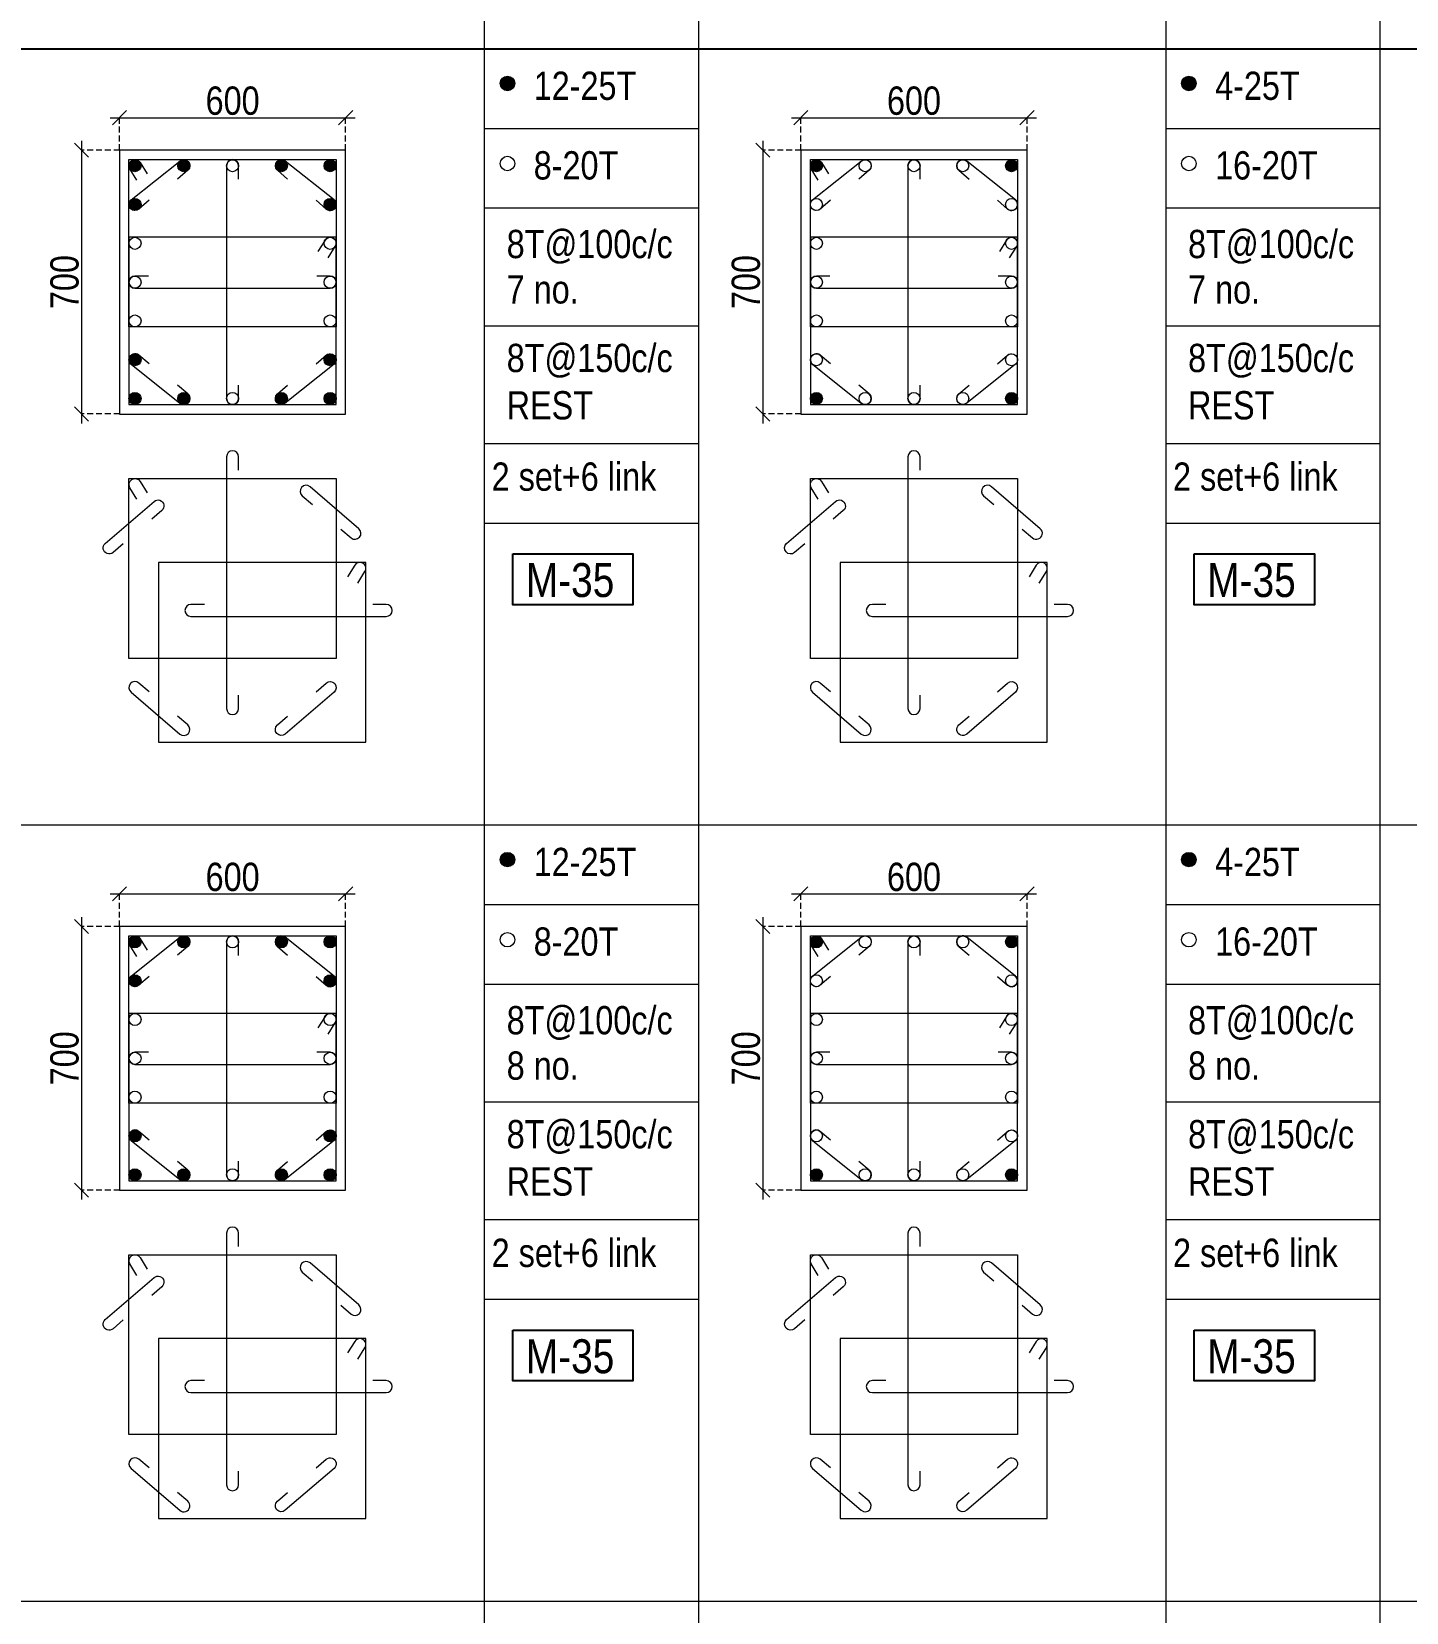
# Model space of a CAD drawing. Header units: millimetres. Extents: x 1112055 to 3390982, y -148532 to 766891.
# Drawn here: x 2165935 to 2180529, y 263511 to 280292 of the extents above; entities that cross this region are included whole.
import ezdxf
from ezdxf.enums import TextEntityAlignment as Align

# ---------------------------------------------------------------- set-up
doc = ezdxf.new("R2010")
doc.units = ezdxf.units.MM
doc.header["$PDMODE"] = 35
doc.header["$PDSIZE"] = -25
doc.linetypes.add('DASHED2', pattern=[0.375, 0.25, -0.125])
doc.linetypes.add('Hidden', pattern=[9.525, 6.35, -3.175])
for name, color, linetype, lineweight in [('B COL. SIZE DIM', 220, 'Continuous', 25), ('B COLSCH', 204, 'Continuous', 20), ('B COLUMN', 1, 'Hidden', 9), ('B STEEL', 34, 'Continuous', 15)]:
    doc.layers.add(name, color=color, linetype=linetype, lineweight=lineweight)
doc.layers.add('B TEXT', color=7, linetype='Continuous')
doc.styles.add('dim inside', font='romans.shx', dxfattribs={"width": 0.8, "height": 125})
doc.styles.add('SWINC', font='swissc.ttf')
doc.dimstyles.new('dim inside', dxfattribs={"dimtxt": 125, "dimasz": 100, "dimexe": 0, "dimexo": 0, "dimgap": 10, "dimtad": 0, "dimdec": 0, "dimzin": 0, "dimdsep": 46, "dimtxsty": 'dim inside', "dimblk": 'SMALL', "dimcen": 0.09, "dimadec": 0, "dimazin": 0, "dimtfac": 1, "dimtdec": 0, "dimtofl": 0, "dimtmove": 0, "dimatfit": 3, "dimfxl": 1, "dimtolj": 1, "dimtzin": 0, "dimarcsym": 2})

# ---------------------------------------------------------------- blocks, each defined once
blk = doc.blocks.new('_Oblique')
at = {"color": 0, "linetype": 'ByBlock', "lineweight": -2}
blk.add_line((-0.5, -0.5), (0.5, 0.5), dxfattribs=at)
blk = doc.blocks.new('*D550')
at = {"layer": 'B COL. SIZE DIM', "color": 250, "lineweight": 9, "ltscale": 250, "transparency": 16777216}
blk.add_line((2166769, 271138), (2169369, 271138), dxfattribs=at)
at = {"layer": 'B COL. SIZE DIM', "color": 250, "linetype": 'DASHED2', "lineweight": 9, "ltscale": 250, "transparency": 16777216}
for p, q in [((2166869, 270793), (2166869, 271138)), ((2169269, 270793), (2169269, 271138))]:
    blk.add_line(p, q, dxfattribs=at)
at = {"layer": 'Defpoints', "color": 0, "ltscale": 250, "transparency": 16777216}
for p in [(2169269, 271138), (2166869, 270793), (2169269, 270793)]:
    blk.add_point(p, dxfattribs=at)
at = {"layer": 'B COL. SIZE DIM', "color": 250, "lineweight": 9, "ltscale": 250, "transparency": 16777216, "xscale": 150, "yscale": 150, "zscale": 150, "rotation": 180}
blk.add_blockref('_Oblique', (2166869, 271138), dxfattribs=at)
at = {"layer": 'B COL. SIZE DIM', "color": 250, "lineweight": 9, "ltscale": 250, "transparency": 16777216, "xscale": 150, "yscale": 150, "zscale": 150}
blk.add_blockref('_Oblique', (2169269, 271138), dxfattribs=at)
at = {"layer": 'B COL. SIZE DIM', "color": 6, "ltscale": 250, "transparency": 16777216, "insert": (2168069, 271317), "char_height": 300, "attachment_point": 5, "style": 'SWINC'}
blk.add_mtext('\\A1;600', dxfattribs=at)
blk = doc.blocks.new('*D551')
at = {"layer": 'B COL. SIZE DIM', "color": 250, "lineweight": 9, "ltscale": 250, "transparency": 16777216}
blk.add_line((2166465, 270893), (2166465, 267893), dxfattribs=at)
at = {"layer": 'B COL. SIZE DIM', "color": 250, "linetype": 'DASHED2', "lineweight": 9, "ltscale": 250, "transparency": 16777216}
for p, q in [((2166869, 270793), (2166465, 270793)), ((2166869, 267993), (2166465, 267993))]:
    blk.add_line(p, q, dxfattribs=at)
at = {"layer": 'Defpoints', "color": 0, "ltscale": 250, "transparency": 16777216}
for p in [(2166869, 270793), (2166465, 267993), (2166869, 267993)]:
    blk.add_point(p, dxfattribs=at)
at = {"layer": 'B COL. SIZE DIM', "color": 250, "lineweight": 9, "ltscale": 250, "transparency": 16777216, "xscale": 150, "yscale": 150, "zscale": 150}
for p, rotation in [((2166465, 270793), 90), ((2166465, 267993), 270)]:
    blk.add_blockref('_Oblique', p, dxfattribs=dict(at, rotation=rotation))
at = {"layer": 'B COL. SIZE DIM', "color": 6, "ltscale": 250, "transparency": 16777216, "insert": (2166286, 269393), "char_height": 300, "attachment_point": 5, "rotation": 90, "style": 'SWINC'}
blk.add_mtext('\\A1;700', dxfattribs=at)
blk = doc.blocks.new('*D552')
at = {"layer": 'B COL. SIZE DIM', "color": 250, "lineweight": 9, "ltscale": 250, "transparency": 16777216}
blk.add_line((2166769, 279378), (2169369, 279378), dxfattribs=at)
at = {"layer": 'B COL. SIZE DIM', "color": 250, "linetype": 'DASHED2', "lineweight": 9, "ltscale": 250, "transparency": 16777216}
for p, q in [((2166869, 279033), (2166869, 279378)), ((2169269, 279033), (2169269, 279378))]:
    blk.add_line(p, q, dxfattribs=at)
at = {"layer": 'Defpoints', "color": 0, "ltscale": 250, "transparency": 16777216}
for p in [(2169269, 279378), (2166869, 279033), (2169269, 279033)]:
    blk.add_point(p, dxfattribs=at)
at = {"layer": 'B COL. SIZE DIM', "color": 250, "lineweight": 9, "ltscale": 250, "transparency": 16777216, "xscale": 150, "yscale": 150, "zscale": 150, "rotation": 180}
blk.add_blockref('_Oblique', (2166869, 279378), dxfattribs=at)
at = {"layer": 'B COL. SIZE DIM', "color": 250, "lineweight": 9, "ltscale": 250, "transparency": 16777216, "xscale": 150, "yscale": 150, "zscale": 150}
blk.add_blockref('_Oblique', (2169269, 279378), dxfattribs=at)
at = {"layer": 'B COL. SIZE DIM', "color": 6, "ltscale": 250, "transparency": 16777216, "insert": (2168069, 279557), "char_height": 300, "attachment_point": 5, "style": 'SWINC'}
blk.add_mtext('\\A1;600', dxfattribs=at)
blk = doc.blocks.new('*D553')
at = {"layer": 'B COL. SIZE DIM', "color": 250, "lineweight": 9, "ltscale": 250, "transparency": 16777216}
blk.add_line((2166465, 279133), (2166465, 276133), dxfattribs=at)
at = {"layer": 'B COL. SIZE DIM', "color": 250, "linetype": 'DASHED2', "lineweight": 9, "ltscale": 250, "transparency": 16777216}
for p, q in [((2166869, 279033), (2166465, 279033)), ((2166869, 276233), (2166465, 276233))]:
    blk.add_line(p, q, dxfattribs=at)
at = {"layer": 'Defpoints', "color": 0, "ltscale": 250, "transparency": 16777216}
for p in [(2166869, 279033), (2166465, 276233), (2166869, 276233)]:
    blk.add_point(p, dxfattribs=at)
at = {"layer": 'B COL. SIZE DIM', "color": 250, "lineweight": 9, "ltscale": 250, "transparency": 16777216, "xscale": 150, "yscale": 150, "zscale": 150}
for p, rotation in [((2166465, 279033), 90), ((2166465, 276233), 270)]:
    blk.add_blockref('_Oblique', p, dxfattribs=dict(at, rotation=rotation))
at = {"layer": 'B COL. SIZE DIM', "color": 6, "ltscale": 250, "transparency": 16777216, "insert": (2166286, 277633), "char_height": 300, "attachment_point": 5, "rotation": 90, "style": 'SWINC'}
blk.add_mtext('\\A1;700', dxfattribs=at)
blk = doc.blocks.new('*D562')
at = {"layer": 'B COL. SIZE DIM', "color": 250, "lineweight": 9, "ltscale": 250, "transparency": 16777216}
blk.add_line((2174002, 271138), (2176602, 271138), dxfattribs=at)
at = {"layer": 'B COL. SIZE DIM', "color": 250, "linetype": 'DASHED2', "lineweight": 9, "ltscale": 250, "transparency": 16777216}
for p, q in [((2174102, 270793), (2174102, 271138)), ((2176502, 270793), (2176502, 271138))]:
    blk.add_line(p, q, dxfattribs=at)
at = {"layer": 'Defpoints', "color": 0, "ltscale": 250, "transparency": 16777216}
for p in [(2176502, 271138), (2174102, 270793), (2176502, 270793)]:
    blk.add_point(p, dxfattribs=at)
at = {"layer": 'B COL. SIZE DIM', "color": 250, "lineweight": 9, "ltscale": 250, "transparency": 16777216, "xscale": 150, "yscale": 150, "zscale": 150, "rotation": 180}
blk.add_blockref('_Oblique', (2174102, 271138), dxfattribs=at)
at = {"layer": 'B COL. SIZE DIM', "color": 250, "lineweight": 9, "ltscale": 250, "transparency": 16777216, "xscale": 150, "yscale": 150, "zscale": 150}
blk.add_blockref('_Oblique', (2176502, 271138), dxfattribs=at)
at = {"layer": 'B COL. SIZE DIM', "color": 6, "ltscale": 250, "transparency": 16777216, "insert": (2175302, 271317), "char_height": 300, "attachment_point": 5, "style": 'SWINC'}
blk.add_mtext('\\A1;600', dxfattribs=at)
blk = doc.blocks.new('*D563')
at = {"layer": 'B COL. SIZE DIM', "color": 250, "lineweight": 9, "ltscale": 250, "transparency": 16777216}
blk.add_line((2173698, 270893), (2173698, 267893), dxfattribs=at)
at = {"layer": 'B COL. SIZE DIM', "color": 250, "linetype": 'DASHED2', "lineweight": 9, "ltscale": 250, "transparency": 16777216}
for p, q in [((2174102, 270793), (2173698, 270793)), ((2174102, 267993), (2173698, 267993))]:
    blk.add_line(p, q, dxfattribs=at)
at = {"layer": 'Defpoints', "color": 0, "ltscale": 250, "transparency": 16777216}
for p in [(2174102, 270793), (2173698, 267993), (2174102, 267993)]:
    blk.add_point(p, dxfattribs=at)
at = {"layer": 'B COL. SIZE DIM', "color": 250, "lineweight": 9, "ltscale": 250, "transparency": 16777216, "xscale": 150, "yscale": 150, "zscale": 150}
for p, rotation in [((2173698, 270793), 90), ((2173698, 267993), 270)]:
    blk.add_blockref('_Oblique', p, dxfattribs=dict(at, rotation=rotation))
at = {"layer": 'B COL. SIZE DIM', "color": 6, "ltscale": 250, "transparency": 16777216, "insert": (2173519, 269393), "char_height": 300, "attachment_point": 5, "rotation": 90, "style": 'SWINC'}
blk.add_mtext('\\A1;700', dxfattribs=at)
blk = doc.blocks.new('*D564')
at = {"layer": 'B COL. SIZE DIM', "color": 250, "lineweight": 9, "ltscale": 250, "transparency": 16777216}
blk.add_line((2174002, 279378), (2176602, 279378), dxfattribs=at)
at = {"layer": 'B COL. SIZE DIM', "color": 250, "linetype": 'DASHED2', "lineweight": 9, "ltscale": 250, "transparency": 16777216}
for p, q in [((2174102, 279033), (2174102, 279378)), ((2176502, 279033), (2176502, 279378))]:
    blk.add_line(p, q, dxfattribs=at)
at = {"layer": 'Defpoints', "color": 0, "ltscale": 250, "transparency": 16777216}
for p in [(2176502, 279378), (2174102, 279033), (2176502, 279033)]:
    blk.add_point(p, dxfattribs=at)
at = {"layer": 'B COL. SIZE DIM', "color": 250, "lineweight": 9, "ltscale": 250, "transparency": 16777216, "xscale": 150, "yscale": 150, "zscale": 150, "rotation": 180}
blk.add_blockref('_Oblique', (2174102, 279378), dxfattribs=at)
at = {"layer": 'B COL. SIZE DIM', "color": 250, "lineweight": 9, "ltscale": 250, "transparency": 16777216, "xscale": 150, "yscale": 150, "zscale": 150}
blk.add_blockref('_Oblique', (2176502, 279378), dxfattribs=at)
at = {"layer": 'B COL. SIZE DIM', "color": 6, "ltscale": 250, "transparency": 16777216, "insert": (2175302, 279557), "char_height": 300, "attachment_point": 5, "style": 'SWINC'}
blk.add_mtext('\\A1;600', dxfattribs=at)
blk = doc.blocks.new('*D565')
at = {"layer": 'B COL. SIZE DIM', "color": 250, "lineweight": 9, "ltscale": 250, "transparency": 16777216}
blk.add_line((2173698, 279133), (2173698, 276133), dxfattribs=at)
at = {"layer": 'B COL. SIZE DIM', "color": 250, "linetype": 'DASHED2', "lineweight": 9, "ltscale": 250, "transparency": 16777216}
for p, q in [((2174102, 279033), (2173698, 279033)), ((2174102, 276233), (2173698, 276233))]:
    blk.add_line(p, q, dxfattribs=at)
at = {"layer": 'Defpoints', "color": 0, "ltscale": 250, "transparency": 16777216}
for p in [(2174102, 279033), (2173698, 276233), (2174102, 276233)]:
    blk.add_point(p, dxfattribs=at)
at = {"layer": 'B COL. SIZE DIM', "color": 250, "lineweight": 9, "ltscale": 250, "transparency": 16777216, "xscale": 150, "yscale": 150, "zscale": 150}
for p, rotation in [((2173698, 279033), 90), ((2173698, 276233), 270)]:
    blk.add_blockref('_Oblique', p, dxfattribs=dict(at, rotation=rotation))
at = {"layer": 'B COL. SIZE DIM', "color": 6, "ltscale": 250, "transparency": 16777216, "insert": (2173519, 277633), "char_height": 300, "attachment_point": 5, "rotation": 90, "style": 'SWINC'}
blk.add_mtext('\\A1;700', dxfattribs=at)

msp = doc.modelspace()

# ---------------------------------------------------------------- hatches: boundary and pattern name
at = {"layer": 'B STEEL', "lineweight": 9, "ltscale": 0.5}
h = msp.add_hatch(color=34, dxfattribs=at)
edge = h.paths.add_edge_path()
edge.add_arc((2170986.9, 279741.8), 76.8, 0, 360)
h = msp.add_hatch(color=34, dxfattribs=at)
edge = h.paths.add_edge_path()
edge.add_arc((2178220.5, 279741.8), 76.8, 0, 360)
h = msp.add_hatch(color=34, dxfattribs=at)
edge = h.paths.add_edge_path()
edge.add_arc((2167032.6, 278868.6), 64, 0, 360)
at = {"layer": 'B STEEL', "lineweight": 30}
h = msp.add_hatch(color=34, dxfattribs=at)
edge = h.paths.add_edge_path()
edge.add_arc((2167550.6, 278868.6), 64, 0, 360)
h = msp.add_hatch(color=34, dxfattribs=at)
edge = h.paths.add_edge_path()
edge.add_arc((2168586.5, 278868.6), 64, 0, 360)
at = {"layer": 'B STEEL', "lineweight": 9, "ltscale": 0.5}
h = msp.add_hatch(color=34, dxfattribs=at)
edge = h.paths.add_edge_path()
edge.add_arc((2169104.5, 278868.6), 64, 180, 540, ccw=False)
h = msp.add_hatch(color=34, dxfattribs=at)
edge = h.paths.add_edge_path()
edge.add_arc((2174266.1, 278868.6), 64, 0, 360)
h = msp.add_hatch(color=34, dxfattribs=at)
edge = h.paths.add_edge_path()
edge.add_arc((2176338.1, 278868.6), 64, 180, 540, ccw=False)
at = {"layer": 'B STEEL', "lineweight": 30}
h = msp.add_hatch(color=34, dxfattribs=at)
edge = h.paths.add_edge_path()
edge.add_arc((2167032.6, 278456.6), 64, 0, 360)
h = msp.add_hatch(color=34, dxfattribs=at)
edge = h.paths.add_edge_path()
edge.add_arc((2169104.5, 278456.6), 64, 0, 360)
h = msp.add_hatch(color=34, dxfattribs=at)
edge = h.paths.add_edge_path()
edge.add_arc((2167032.6, 276808.6), 64, 0, 360)
h = msp.add_hatch(color=34, dxfattribs=at)
edge = h.paths.add_edge_path()
edge.add_arc((2169104.5, 276808.6), 64, 0, 360)
at = {"layer": 'B STEEL', "lineweight": 9, "ltscale": 0.5}
h = msp.add_hatch(color=34, dxfattribs=at)
edge = h.paths.add_edge_path()
edge.add_arc((2167032.6, 276396.7), 64, 0, 360, ccw=False)
at = {"layer": 'B STEEL', "lineweight": 30}
h = msp.add_hatch(color=34, dxfattribs=at)
edge = h.paths.add_edge_path()
edge.add_arc((2167550.6, 276396.7), 64, 0, 360)
h = msp.add_hatch(color=34, dxfattribs=at)
edge = h.paths.add_edge_path()
edge.add_arc((2168586.5, 276396.7), 64, 0, 360)
at = {"layer": 'B STEEL', "lineweight": 9, "ltscale": 0.5}
h = msp.add_hatch(color=34, dxfattribs=at)
edge = h.paths.add_edge_path()
edge.add_arc((2169104.5, 276396.7), 64, -180, 180)
h = msp.add_hatch(color=34, dxfattribs=at)
edge = h.paths.add_edge_path()
edge.add_arc((2174266.1, 276396.7), 64, 0, 360, ccw=False)
h = msp.add_hatch(color=34, dxfattribs=at)
edge = h.paths.add_edge_path()
edge.add_arc((2176338.1, 276396.7), 64, -180, 180)
h = msp.add_hatch(color=34, dxfattribs=at)
edge = h.paths.add_edge_path()
edge.add_arc((2170986.9, 271502), 76.8, 0, 360)
h = msp.add_hatch(color=34, dxfattribs=at)
edge = h.paths.add_edge_path()
edge.add_arc((2178220.5, 271502), 76.8, 0, 360)
h = msp.add_hatch(color=34, dxfattribs=at)
edge = h.paths.add_edge_path()
edge.add_arc((2167032.6, 270628.8), 64, 0, 360)
at = {"layer": 'B STEEL', "lineweight": 30}
h = msp.add_hatch(color=34, dxfattribs=at)
edge = h.paths.add_edge_path()
edge.add_arc((2167550.6, 270628.8), 64, 0, 360)
h = msp.add_hatch(color=34, dxfattribs=at)
edge = h.paths.add_edge_path()
edge.add_arc((2168586.5, 270628.8), 64, 0, 360)
at = {"layer": 'B STEEL', "lineweight": 9, "ltscale": 0.5}
h = msp.add_hatch(color=34, dxfattribs=at)
edge = h.paths.add_edge_path()
edge.add_arc((2169104.5, 270628.8), 64, 180, 540, ccw=False)
h = msp.add_hatch(color=34, dxfattribs=at)
edge = h.paths.add_edge_path()
edge.add_arc((2174266.1, 270628.8), 64, 0, 360)
h = msp.add_hatch(color=34, dxfattribs=at)
edge = h.paths.add_edge_path()
edge.add_arc((2176338.1, 270628.8), 64, 180, 540, ccw=False)
at = {"layer": 'B STEEL', "lineweight": 30}
h = msp.add_hatch(color=34, dxfattribs=at)
edge = h.paths.add_edge_path()
edge.add_arc((2167032.6, 270216.8), 64, 0, 360)
h = msp.add_hatch(color=34, dxfattribs=at)
edge = h.paths.add_edge_path()
edge.add_arc((2169104.5, 270216.8), 64, 0, 360)
h = msp.add_hatch(color=34, dxfattribs=at)
edge = h.paths.add_edge_path()
edge.add_arc((2167032.6, 268568.8), 64, 0, 360)
h = msp.add_hatch(color=34, dxfattribs=at)
edge = h.paths.add_edge_path()
edge.add_arc((2169104.5, 268568.8), 64, 0, 360)
at = {"layer": 'B STEEL', "lineweight": 9, "ltscale": 0.5}
h = msp.add_hatch(color=34, dxfattribs=at)
edge = h.paths.add_edge_path()
edge.add_arc((2167032.6, 268156.8), 64, 0, 360, ccw=False)
at = {"layer": 'B STEEL', "lineweight": 30}
h = msp.add_hatch(color=34, dxfattribs=at)
edge = h.paths.add_edge_path()
edge.add_arc((2167550.6, 268156.8), 64, 0, 360)
h = msp.add_hatch(color=34, dxfattribs=at)
edge = h.paths.add_edge_path()
edge.add_arc((2168586.5, 268156.8), 64, 0, 360)
at = {"layer": 'B STEEL', "lineweight": 9, "ltscale": 0.5}
h = msp.add_hatch(color=34, dxfattribs=at)
edge = h.paths.add_edge_path()
edge.add_arc((2169104.5, 268156.8), 64, -180, 180)
h = msp.add_hatch(color=34, dxfattribs=at)
edge = h.paths.add_edge_path()
edge.add_arc((2174266.1, 268156.8), 64, 0, 360, ccw=False)
h = msp.add_hatch(color=34, dxfattribs=at)
edge = h.paths.add_edge_path()
edge.add_arc((2176338.1, 268156.8), 64, -180, 180)

# ---------------------------------------------------------------- linework, layer by layer
msp.add_line((2088785.4, 280110.1), (2232628.6, 280110.1))
at = {"layer": 'B COLSCH', "color": 250, "lineweight": 0}
for p, q in [((2170740.6, 296589.8), (2170740.6, 247150.7)), ((2173015, 296589.8), (2173015, 239898.1)), ((2177974.2, 296589.8), (2177974.2, 247150.7)), ((2180248.6, 296589.8), (2180248.6, 239898.1)), ((2088785.4, 280110.1), (2230883.4, 280110.1)), ((2170740.6, 279265.1), (2173015, 279265.1)), ((2177974.2, 279265.1), (2180248.6, 279265.1)), ((2170740.6, 278420.1), (2173015, 278420.1)), ((2177974.2, 278420.1), (2180248.6, 278420.1)), ((2170740.6, 277170.4), (2173015, 277170.4)), ((2177974.2, 277170.4), (2180248.6, 277170.4)), ((2170740.6, 275920.6), (2173015, 275920.6)), ((2177974.2, 275920.6), (2180248.6, 275920.6)), ((2170740.6, 275075.6), (2173015, 275075.6)), ((2177974.2, 275075.6), (2180248.6, 275075.6)), ((2088785.4, 271870.3), (2230883.4, 271870.3)), ((2170740.6, 271025.3), (2173015, 271025.3)), ((2177974.2, 271025.3), (2180248.6, 271025.3)), ((2170740.6, 270180.3), (2173015, 270180.3)), ((2177974.2, 270180.3), (2180248.6, 270180.3)), ((2170740.6, 268930.5), (2173015, 268930.5)), ((2177974.2, 268930.5), (2180248.6, 268930.5)), ((2170740.6, 267680.7), (2173015, 267680.7)), ((2177974.2, 267680.7), (2180248.6, 267680.7)), ((2170740.6, 266835.8), (2173015, 266835.8)), ((2177974.2, 266835.8), (2180248.6, 266835.8)), ((2088785.4, 263630.4), (2230883.4, 263630.4))]:
    msp.add_line(p, q, dxfattribs=at)
at = {"layer": 'B COLUMN', "color": 1, "linetype": 'ByBlock', "lineweight": 20}
for points in [[(2166868.6, 276232.6), (2169268.6, 276232.6), (2169268.6, 279032.7), (2166868.6, 279032.7)], [(2174102.1, 276232.6), (2176502.1, 276232.6), (2176502.1, 279032.7), (2174102.1, 279032.7)], [(2166868.6, 267992.8), (2169268.6, 267992.8), (2169268.6, 270792.8), (2166868.6, 270792.8)], [(2174102.1, 267992.8), (2176502.1, 267992.8), (2176502.1, 270792.8), (2174102.1, 270792.8)]]:
    msp.add_lwpolyline(points, close=True, dxfattribs=at)
at = {"layer": 'B STEEL', "color": 34, "lineweight": 9, "ltscale": 0.5}
for points in [[(2167052.8, 278713.6), (2166978.1, 278835.1, -1), (2167087.1, 278902.2), (2167161.9, 278780.7)], [(2167182.5, 278501.1), (2167074.3, 278408.1, -1), (2166990.8, 278505.2), (2167508.8, 278917.2, -1), (2167592.3, 278820.1), (2167484.1, 278727.1)], [(2168132.6, 278726), (2168132.6, 278868.6, 1), (2168004.5, 278868.6), (2168004.5, 276396.7, 1), (2168132.6, 276396.7), (2168132.6, 276539.3)], [(2168954.6, 278501.1), (2169062.8, 278408.1, 1), (2169146.3, 278505.2), (2168628.3, 278917.2, 1), (2168544.8, 278820.1), (2168653, 278727.1)], [(2174286.4, 278713.6), (2174211.6, 278835.1, -1), (2174320.6, 278902.2), (2174395.4, 278780.7)], [(2174416, 278501.1), (2174307.9, 278408.1, -1), (2174224.4, 278505.2), (2174742.4, 278917.2, -1), (2174825.8, 278820.1), (2174717.7, 278727.1)], [(2175366.1, 278726), (2175366.1, 278868.6, 1), (2175238.1, 278868.6), (2175238.1, 276396.7, 1), (2175366.1, 276396.7), (2175366.1, 276539.3)], [(2176188.2, 278501.1), (2176296.3, 278408.1, 1), (2176379.8, 278505.2), (2175861.8, 278917.2, 1), (2175778.4, 278820.1), (2175886.5, 278727.1)], [(2169084.3, 277889.6), (2169159.1, 278011.1, 1), (2169050, 278078.2), (2168975.2, 277956.7)], [(2176317.8, 277889.6), (2176392.6, 278011.1, 1), (2176283.6, 278078.2), (2176208.8, 277956.7)], [(2167175.2, 277696.7), (2167032.6, 277696.7, 1), (2167032.6, 277568.6), (2169104.5, 277568.6, 1), (2169104.5, 277696.7), (2168961.9, 277696.7)], [(2174408.8, 277696.7), (2174266.1, 277696.7, 1), (2174266.1, 277568.6), (2176338.1, 277568.6, 1), (2176338.1, 277696.7), (2176195.4, 277696.7)], [(2167182.5, 276764.2), (2167074.3, 276857.2, 1), (2166990.8, 276760.1), (2167508.8, 276348.1, 1), (2167592.3, 276445.2), (2167484.1, 276538.2)], [(2168954.6, 276764.2), (2169062.8, 276857.2, -1), (2169146.3, 276760.1), (2168628.3, 276348.1, -1), (2168544.8, 276445.2), (2168653, 276538.2)], [(2174416, 276764.2), (2174307.9, 276857.2, 1), (2174224.4, 276760.1), (2174742.4, 276348.1, 1), (2174825.8, 276445.2), (2174717.7, 276538.2)], [(2176188.2, 276764.2), (2176296.3, 276857.2, -1), (2176379.8, 276760.1), (2175861.8, 276348.1, -1), (2175778.4, 276445.2), (2175886.5, 276538.2)], [(2168132.6, 275635.1), (2168132.6, 275777.7, 1), (2168004.5, 275777.7), (2168004.5, 273105.8, 1), (2168132.6, 273105.8), (2168132.6, 273248.4)], [(2175366.1, 275635.1), (2175366.1, 275777.7, 1), (2175238.1, 275777.7), (2175238.1, 273105.8, 1), (2175366.1, 273105.8), (2175366.1, 273248.4)], [(2167052.8, 275328.6), (2166978.1, 275450.1, -1), (2167087.1, 275517.2), (2167161.9, 275395.7)], [(2174286.4, 275328.6), (2174211.6, 275450.1, -1), (2174320.6, 275517.2), (2174395.4, 275395.7)], [(2169217.6, 275011.1), (2169325.8, 274918.1, 1), (2169409.2, 275015.2), (2168891.3, 275460.5, 1), (2168807.8, 275363.4), (2168915.9, 275270.4)], [(2176451.1, 275011.1), (2176559.3, 274918.1, 1), (2176642.8, 275015.2), (2176124.8, 275460.5, 1), (2176041.3, 275363.4), (2176149.5, 275270.4)], [(2166908.5, 274855.4), (2166800.3, 274762.4, -1), (2166716.9, 274859.5), (2167234.9, 275304.8, -1), (2167318.3, 275207.7), (2167210.2, 275114.7)], [(2174142.1, 274855.4), (2174033.9, 274762.4, -1), (2173950.4, 274859.5), (2174468.4, 275304.8, -1), (2174551.9, 275207.7), (2174443.7, 275114.7)], [(2169399.1, 274438), (2169473.8, 274559.4, 1), (2169364.8, 274626.6), (2169290, 274505.1)], [(2176632.6, 274438), (2176707.4, 274559.4, 1), (2176598.3, 274626.6), (2176523.6, 274505.1)], [(2167769.3, 274211.7), (2167626.7, 274211.7, 1), (2167626.7, 274083.7), (2169698.7, 274083.7, 1), (2169698.7, 274211.7), (2169556, 274211.7)], [(2175002.9, 274211.7), (2174860.2, 274211.7, 1), (2174860.2, 274083.7), (2176932.2, 274083.7, 1), (2176932.2, 274211.7), (2176789.6, 274211.7)], [(2167182.5, 273283.9), (2167074.3, 273376.9, 1), (2166990.8, 273279.8), (2167508.8, 272834.5, 1), (2167592.3, 272931.6), (2167484.1, 273024.5)], [(2168954.6, 273283.9), (2169062.8, 273376.9, -1), (2169146.3, 273279.8), (2168628.3, 272834.5, -1), (2168544.8, 272931.6), (2168653, 273024.5)], [(2174416, 273283.9), (2174307.9, 273376.9, 1), (2174224.4, 273279.8), (2174742.4, 272834.5, 1), (2174825.8, 272931.6), (2174717.7, 273024.5)], [(2176188.2, 273283.9), (2176296.3, 273376.9, -1), (2176379.8, 273279.8), (2175861.8, 272834.5, -1), (2175778.4, 272931.6), (2175886.5, 273024.5)], [(2167052.8, 270473.8), (2166978.1, 270595.2, -1), (2167087.1, 270662.3), (2167161.9, 270540.9)], [(2167182.5, 270261.2), (2167074.3, 270168.2, -1), (2166990.8, 270265.3), (2167508.8, 270677.3, -1), (2167592.3, 270580.2), (2167484.1, 270487.3)], [(2168132.6, 270486.1), (2168132.6, 270628.8, 1), (2168004.5, 270628.8), (2168004.5, 268156.8, 1), (2168132.6, 268156.8), (2168132.6, 268299.5)], [(2168954.6, 270261.2), (2169062.8, 270168.2, 1), (2169146.3, 270265.3), (2168628.3, 270677.3, 1), (2168544.8, 270580.2), (2168653, 270487.3)], [(2174286.4, 270473.8), (2174211.6, 270595.2, -1), (2174320.6, 270662.3), (2174395.4, 270540.9)], [(2174416, 270261.2), (2174307.9, 270168.2, -1), (2174224.4, 270265.3), (2174742.4, 270677.3, -1), (2174825.8, 270580.2), (2174717.7, 270487.3)], [(2175366.1, 270486.1), (2175366.1, 270628.8, 1), (2175238.1, 270628.8), (2175238.1, 268156.8, 1), (2175366.1, 268156.8), (2175366.1, 268299.5)], [(2176188.2, 270261.2), (2176296.3, 270168.2, 1), (2176379.8, 270265.3), (2175861.8, 270677.3, 1), (2175778.4, 270580.2), (2175886.5, 270487.3)], [(2169084.3, 269649.8), (2169159.1, 269771.2, 1), (2169050, 269838.4), (2168975.2, 269716.9)], [(2176317.8, 269649.8), (2176392.6, 269771.2, 1), (2176283.6, 269838.4), (2176208.8, 269716.9)], [(2167175.2, 269456.8), (2167032.6, 269456.8, 1), (2167032.6, 269328.8), (2169104.5, 269328.8, 1), (2169104.5, 269456.8), (2168961.9, 269456.8)], [(2174408.8, 269456.8), (2174266.1, 269456.8, 1), (2174266.1, 269328.8), (2176338.1, 269328.8, 1), (2176338.1, 269456.8), (2176195.4, 269456.8)], [(2167182.5, 268524.4), (2167074.3, 268617.3, 1), (2166990.8, 268520.3), (2167508.8, 268108.3, 1), (2167592.3, 268205.4), (2167484.1, 268298.3)], [(2168954.6, 268524.4), (2169062.8, 268617.3, -1), (2169146.3, 268520.3), (2168628.3, 268108.3, -1), (2168544.8, 268205.4), (2168653, 268298.3)], [(2174416, 268524.4), (2174307.9, 268617.3, 1), (2174224.4, 268520.3), (2174742.4, 268108.3, 1), (2174825.8, 268205.4), (2174717.7, 268298.3)], [(2176188.2, 268524.4), (2176296.3, 268617.3, -1), (2176379.8, 268520.3), (2175861.8, 268108.3, -1), (2175778.4, 268205.4), (2175886.5, 268298.3)], [(2168132.6, 267395.2), (2168132.6, 267537.9, 1), (2168004.5, 267537.9), (2168004.5, 264865.9, 1), (2168132.6, 264865.9), (2168132.6, 265008.6)], [(2175366.1, 267395.2), (2175366.1, 267537.9, 1), (2175238.1, 267537.9), (2175238.1, 264865.9, 1), (2175366.1, 264865.9), (2175366.1, 265008.6)], [(2167052.8, 267088.8), (2166978.1, 267210.3, -1), (2167087.1, 267277.4), (2167161.9, 267155.9)], [(2169217.6, 266771.2), (2169325.8, 266678.2, 1), (2169409.2, 266775.3), (2168891.3, 267220.6, 1), (2168807.8, 267123.6), (2168915.9, 267030.6)], [(2174286.4, 267088.8), (2174211.6, 267210.3, -1), (2174320.6, 267277.4), (2174395.4, 267155.9)], [(2176451.1, 266771.2), (2176559.3, 266678.2, 1), (2176642.8, 266775.3), (2176124.8, 267220.6, 1), (2176041.3, 267123.6), (2176149.5, 267030.6)], [(2166908.5, 266615.5), (2166800.3, 266522.5, -1), (2166716.9, 266619.6), (2167234.9, 267065, -1), (2167318.3, 266967.9), (2167210.2, 266874.9)], [(2174142.1, 266615.5), (2174033.9, 266522.5, -1), (2173950.4, 266619.6), (2174468.4, 267065, -1), (2174551.9, 266967.9), (2174443.7, 266874.9)], [(2169399.1, 266198.1), (2169473.8, 266319.6, 1), (2169364.8, 266386.7), (2169290, 266265.2)], [(2176632.6, 266198.1), (2176707.4, 266319.6, 1), (2176598.3, 266386.7), (2176523.6, 266265.2)], [(2167769.3, 265971.9), (2167626.7, 265971.9, 1), (2167626.7, 265843.8), (2169698.7, 265843.8, 1), (2169698.7, 265971.9), (2169556, 265971.9)], [(2175002.9, 265971.9), (2174860.2, 265971.9, 1), (2174860.2, 265843.8), (2176932.2, 265843.8, 1), (2176932.2, 265971.9), (2176789.6, 265971.9)], [(2167182.5, 265044), (2167074.3, 265137, 1), (2166990.8, 265039.9), (2167508.8, 264594.6, 1), (2167592.3, 264691.7), (2167484.1, 264784.7)], [(2168954.6, 265044), (2169062.8, 265137, -1), (2169146.3, 265039.9), (2168628.3, 264594.6, -1), (2168544.8, 264691.7), (2168653, 264784.7)], [(2174416, 265044), (2174307.9, 265137, 1), (2174224.4, 265039.9), (2174742.4, 264594.6, 1), (2174825.8, 264691.7), (2174717.7, 264784.7)], [(2176188.2, 265044), (2176296.3, 265137, -1), (2176379.8, 265039.9), (2175861.8, 264594.6, -1), (2175778.4, 264691.7), (2175886.5, 264784.7)]]:
    msp.add_lwpolyline(points, format="xyb", dxfattribs=at)
for points in [[(2169168.6, 277156.6), (2166968.6, 277156.6), (2166968.6, 278932.7), (2169168.6, 278932.7)], [(2176402.1, 277156.6), (2174202.1, 277156.6), (2174202.1, 278932.7), (2176402.1, 278932.7)], [(2169168.6, 278108.7), (2166968.6, 278108.7), (2166968.6, 276332.6), (2169168.6, 276332.6)], [(2176402.1, 278108.7), (2174202.1, 278108.7), (2174202.1, 276332.6), (2176402.1, 276332.6)], [(2169168.6, 273638.3), (2166968.6, 273638.3), (2166968.6, 275547.7), (2169168.6, 275547.7)], [(2176402.1, 273638.3), (2174202.1, 273638.3), (2174202.1, 275547.7), (2176402.1, 275547.7)], [(2169483.3, 274657), (2167283.3, 274657), (2167283.3, 272747.7), (2169483.3, 272747.7)], [(2176716.9, 274657), (2174516.9, 274657), (2174516.9, 272747.7), (2176716.9, 272747.7)], [(2169168.6, 268916.8), (2166968.6, 268916.8), (2166968.6, 270692.8), (2169168.6, 270692.8)], [(2176402.1, 268916.8), (2174202.1, 268916.8), (2174202.1, 270692.8), (2176402.1, 270692.8)], [(2169168.6, 269868.8), (2166968.6, 269868.8), (2166968.6, 268092.8), (2169168.6, 268092.8)], [(2176402.1, 269868.8), (2174202.1, 269868.8), (2174202.1, 268092.8), (2176402.1, 268092.8)], [(2169168.6, 265398.5), (2166968.6, 265398.5), (2166968.6, 267307.8), (2169168.6, 267307.8)], [(2176402.1, 265398.5), (2174202.1, 265398.5), (2174202.1, 267307.8), (2176402.1, 267307.8)], [(2169483.3, 266417.2), (2167283.3, 266417.2), (2167283.3, 264507.8), (2169483.3, 264507.8)], [(2176716.9, 266417.2), (2174516.9, 266417.2), (2174516.9, 264507.8), (2176716.9, 264507.8)]]:
    msp.add_lwpolyline(points, close=True, dxfattribs=at)
for centre, radius in [((2170986.9, 279741.8), 76.8), ((2178220.5, 279741.8), 76.8), ((2167032.6, 278868.6), 64), ((2167550.6, 278868.6), 64), ((2168068.6, 278868.6), 64), ((2168586.5, 278868.6), 64), ((2169104.5, 278868.6), 64), ((2170986.9, 278891.5), 76.8), ((2174266.1, 278868.6), 64), ((2174784.1, 278868.6), 64), ((2175302.1, 278868.6), 64), ((2175820.1, 278868.6), 64), ((2176338.1, 278868.6), 64), ((2178220.5, 278891.5), 76.8), ((2167032.6, 278456.6), 64), ((2169104.5, 278456.6), 64), ((2174266.1, 278456.6), 64), ((2176338.1, 278456.6), 64), ((2167032.6, 278044.6), 64), ((2169104.5, 278044.6), 64), ((2174266.1, 278044.6), 64), ((2176338.1, 278044.6), 64), ((2167032.6, 277632.6), 64), ((2169104.5, 277632.6), 64), ((2174266.1, 277632.6), 64), ((2176338.1, 277632.6), 64), ((2167032.6, 277220.6), 64), ((2169104.5, 277220.6), 64), ((2174266.1, 277220.6), 64), ((2176338.1, 277220.6), 64), ((2167032.6, 276808.6), 64), ((2169104.5, 276808.6), 64), ((2174266.1, 276808.6), 64), ((2176338.1, 276808.6), 64), ((2167032.6, 276396.7), 64), ((2167550.6, 276396.7), 64), ((2168068.6, 276396.7), 64), ((2168586.5, 276396.7), 64), ((2169104.5, 276396.7), 64), ((2174266.1, 276396.7), 64), ((2174784.1, 276396.7), 64), ((2175302.1, 276396.7), 64), ((2175820.1, 276396.7), 64), ((2176338.1, 276396.7), 64), ((2170986.9, 271502), 76.8), ((2178220.5, 271502), 76.8), ((2167032.6, 270628.8), 64), ((2167550.6, 270628.8), 64), ((2168068.6, 270628.8), 64), ((2168586.5, 270628.8), 64), ((2169104.5, 270628.8), 64), ((2170986.9, 270651.7), 76.8), ((2174266.1, 270628.8), 64), ((2174784.1, 270628.8), 64), ((2175302.1, 270628.8), 64), ((2175820.1, 270628.8), 64), ((2176338.1, 270628.8), 64), ((2178220.5, 270651.7), 76.8), ((2167032.6, 270216.8), 64), ((2169104.5, 270216.8), 64), ((2174266.1, 270216.8), 64), ((2176338.1, 270216.8), 64), ((2167032.6, 269804.8), 64), ((2169104.5, 269804.8), 64), ((2174266.1, 269804.8), 64), ((2176338.1, 269804.8), 64), ((2167032.6, 269392.8), 64), ((2169104.5, 269392.8), 64), ((2174266.1, 269392.8), 64), ((2176338.1, 269392.8), 64), ((2167032.6, 268980.8), 64), ((2169104.5, 268980.8), 64), ((2174266.1, 268980.8), 64), ((2176338.1, 268980.8), 64), ((2167032.6, 268568.8), 64), ((2169104.5, 268568.8), 64), ((2174266.1, 268568.8), 64), ((2176338.1, 268568.8), 64), ((2167032.6, 268156.8), 64), ((2167550.6, 268156.8), 64), ((2168068.6, 268156.8), 64), ((2168586.5, 268156.8), 64), ((2169104.5, 268156.8), 64), ((2174266.1, 268156.8), 64), ((2174784.1, 268156.8), 64), ((2175302.1, 268156.8), 64), ((2175820.1, 268156.8), 64), ((2176338.1, 268156.8), 64)]:
    msp.add_circle(centre, radius, dxfattribs=at)
at = {"layer": 'B TEXT', "color": 1}
for points in [[(2171044.3, 274746.6), (2172318.9, 274746.6), (2172318.9, 274208.6), (2171044.3, 274208.6)], [(2178277.8, 274746.6), (2179552.4, 274746.6), (2179552.4, 274208.6), (2178277.8, 274208.6)], [(2171044.3, 266506.7), (2172318.9, 266506.7), (2172318.9, 265968.7), (2171044.3, 265968.7)], [(2178277.8, 266506.7), (2179552.4, 266506.7), (2179552.4, 265968.7), (2178277.8, 265968.7)]]:
    msp.add_lwpolyline(points, close=True, dxfattribs=at)

# ---------------------------------------------------------------- texts
at = {"layer": 'B TEXT', "style": 'SWINC'}
for s, p in [('12-25T', (2171265.4, 279567.3)), ('4-25T', (2178499, 279567.3)), ('8-20T', (2171265.4, 278722.3)), ('16-20T', (2178499, 278722.3)), ('8T@100c/c', (2170978.5, 277887.4)), ('8T@100c/c', (2178212, 277887.4)), ('7 no.', (2170978.5, 277405.6)), ('7 no.', (2178212, 277405.6)), ('8T@150c/c', (2170978.5, 276677.5)), ('8T@150c/c', (2178212, 276677.5)), ('REST', (2170978.5, 276175.1)), ('REST', (2178212, 276175.1)), ('2 set+6 link', (2170818.8, 275418.1)), ('2 set+6 link', (2178052.4, 275418.1)), ('12-25T', (2171265.4, 271327.4)), ('4-25T', (2178499, 271327.4)), ('8-20T', (2171265.4, 270482.4)), ('16-20T', (2178499, 270482.4)), ('8T@100c/c', (2170978.5, 269647.6)), ('8T@100c/c', (2178212, 269647.6)), ('8 no.', (2170978.5, 269165.8)), ('8 no.', (2178212, 269165.8)), ('8T@150c/c', (2170978.5, 268437.7)), ('8T@150c/c', (2178212, 268437.7)), ('REST', (2170978.5, 267935.3)), ('REST', (2178212, 267935.3)), ('2 set+6 link', (2170818.8, 267178.3)), ('2 set+6 link', (2178052.4, 267178.3))]:
    msp.add_text(s, height=300, dxfattribs=at).set_placement(p)
at = {"layer": 'B TEXT', "color": 1, "style": 'SWINC'}
for p in [(2171181.7, 274182), (2178415.2, 274182), (2171181.7, 265942.2), (2178415.2, 265942.2)]:
    msp.add_text('M-35', height=360, dxfattribs=at).set_placement(p, align=Align.BOTTOM_LEFT)

# ---------------------------------------------------------------- dimensions: what is measured, and where the dimension line sits
at = {"layer": 'B COL. SIZE DIM', "color": 250, "ltscale": 250}
for base, p1, p2, picture, middle in [((2169268.6, 279377.6), (2166868.6, 279032.7), (2169268.6, 279032.7), '*D552', (2168068.6, 279556.6)), ((2176502.1, 279377.6), (2174102.1, 279032.7), (2176502.1, 279032.7), '*D564', (2175302.1, 279556.6)), ((2169268.6, 271137.8), (2166868.6, 270792.8), (2169268.6, 270792.8), '*D550', (2168068.6, 271316.7)), ((2176502.1, 271137.8), (2174102.1, 270792.8), (2176502.1, 270792.8), '*D562', (2175302.1, 271316.7))]:
    dim = msp.add_linear_dim(base=base, p1=p1, p2=p2, dimstyle='dim inside', override={"dimtxt": 300, "dimasz": 150, "dimgap": 25, "dimtad": 3, "dimlfac": 0.25, "dimtxsty": 'SWINC', "dimblk1": 'Oblique', "dimblk2": 'Oblique', "dimsah": 1, "dimdle": 100, "dimclrd": 250, "dimclre": 250, "dimclrt": 6, "dimfxl": 1000, "dimlwd": 9, "dimlwe": 9}, dxfattribs=at)
    dim.commit()
    dim.dimension.update_dxf_attribs({"geometry": picture, "text_midpoint": middle})
for base, p1, p2, picture, middle in [((2166464.7, 276232.6), (2166868.6, 279032.7), (2166868.6, 276232.6), '*D553', (2166285.9, 277632.6)), ((2173698.2, 276232.6), (2174102.1, 279032.7), (2174102.1, 276232.6), '*D565', (2173519.4, 277632.6)), ((2166464.7, 267992.8), (2166868.6, 270792.8), (2166868.6, 267992.8), '*D551', (2166285.9, 269392.8)), ((2173698.2, 267992.8), (2174102.1, 270792.8), (2174102.1, 267992.8), '*D563', (2173519.4, 269392.8))]:
    dim = msp.add_linear_dim(base=base, p1=p1, p2=p2, angle=90, dimstyle='dim inside', override={"dimtxt": 300, "dimasz": 150, "dimgap": 25, "dimtad": 3, "dimlfac": 0.25, "dimtxsty": 'SWINC', "dimblk1": 'Oblique', "dimblk2": 'Oblique', "dimsah": 1, "dimdle": 100, "dimclrd": 250, "dimclre": 250, "dimclrt": 6, "dimfxl": 1000, "dimlwd": 9, "dimlwe": 9}, dxfattribs=at)
    dim.commit()
    dim.dimension.update_dxf_attribs({"geometry": picture, "text_midpoint": middle})

doc.saveas('drawing.dxf')
